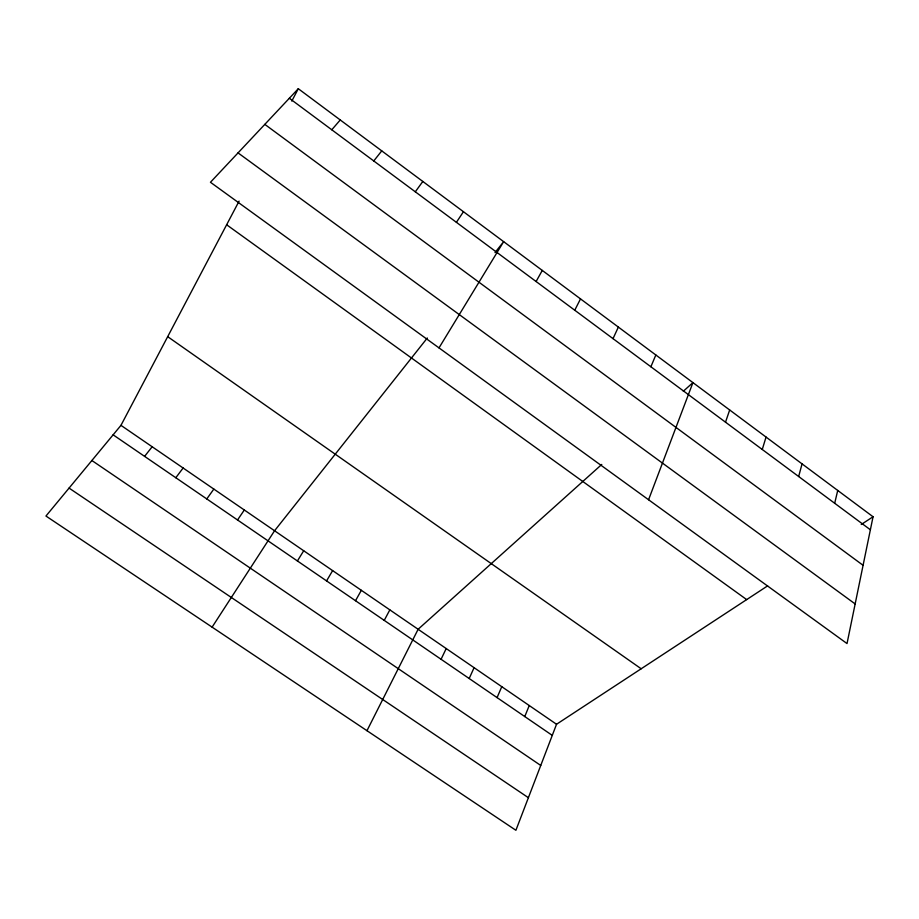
<?xml version="1.0" encoding="UTF-8"?>
<svg xmlns="http://www.w3.org/2000/svg" width="919" height="919" viewBox="0 0 919 919"><rect width="100%" height="100%" fill="white"/><g stroke="black" fill="none" stroke-linecap="round" stroke-linejoin="round"><path stroke-width="1.38" d="M873.05 516.754L847.019 643.564L210.451 182.272L298.296 88.718L873.05 516.754L861.241 524.496M834.693 503.267L837.726 490.447M798.657 476.501L802.057 463.888M762.265 449.483L766.044 437.065M725.516 422.177L729.675 409.977M648.573 499.752L692.937 382.614L683.322 391.241M767.618 585.874L556.535 724.264L515.904 830.282L45.95 516.041L120.963 425.348L239.089 201.123M524.772 716.556L529.252 705.539M650.893 366.761L655.833 354.987M497.076 697.601L501.774 686.677M469.184 678.509L474.089 667.688M613.019 338.64L618.361 327.084M441.074 659.279L446.209 648.55M366.968 730.697L418.122 629.274L601.761 464.451M574.754 310.22L580.509 298.893M291.794 101.09L298.296 88.718M384.245 620.382L389.84 609.86M355.515 600.716L361.339 590.308M536.099 281.513L542.279 270.416M326.567 580.911L332.632 570.607M439.006 347.887L503.658 241.651L495.008 252.564M297.411 560.958L303.707 550.757M212.105 627.137L274.563 530.757L427.312 337.997M456.398 222.318L463.452 211.715M237.527 519.97L244.316 509.999M206.786 498.937L213.84 489.08M415.308 191.795L422.82 181.457M175.816 477.731L183.122 468.001M144.593 456.364L152.163 446.76M373.769 160.951L381.753 150.877M331.782 129.774L340.248 119.964M69.063 488.092L528.391 797.703M91.877 460.511L540.74 765.458M113.117 434.825L552.273 735.384M120.963 425.348L556.535 724.264M167.683 336.664L641.175 668.768M226.637 224.764L746.676 599.602M238.044 152.887L855.152 603.944M264.821 124.375L863.09 565.311M289.347 98.264L870.373 529.769"/></g></svg>
